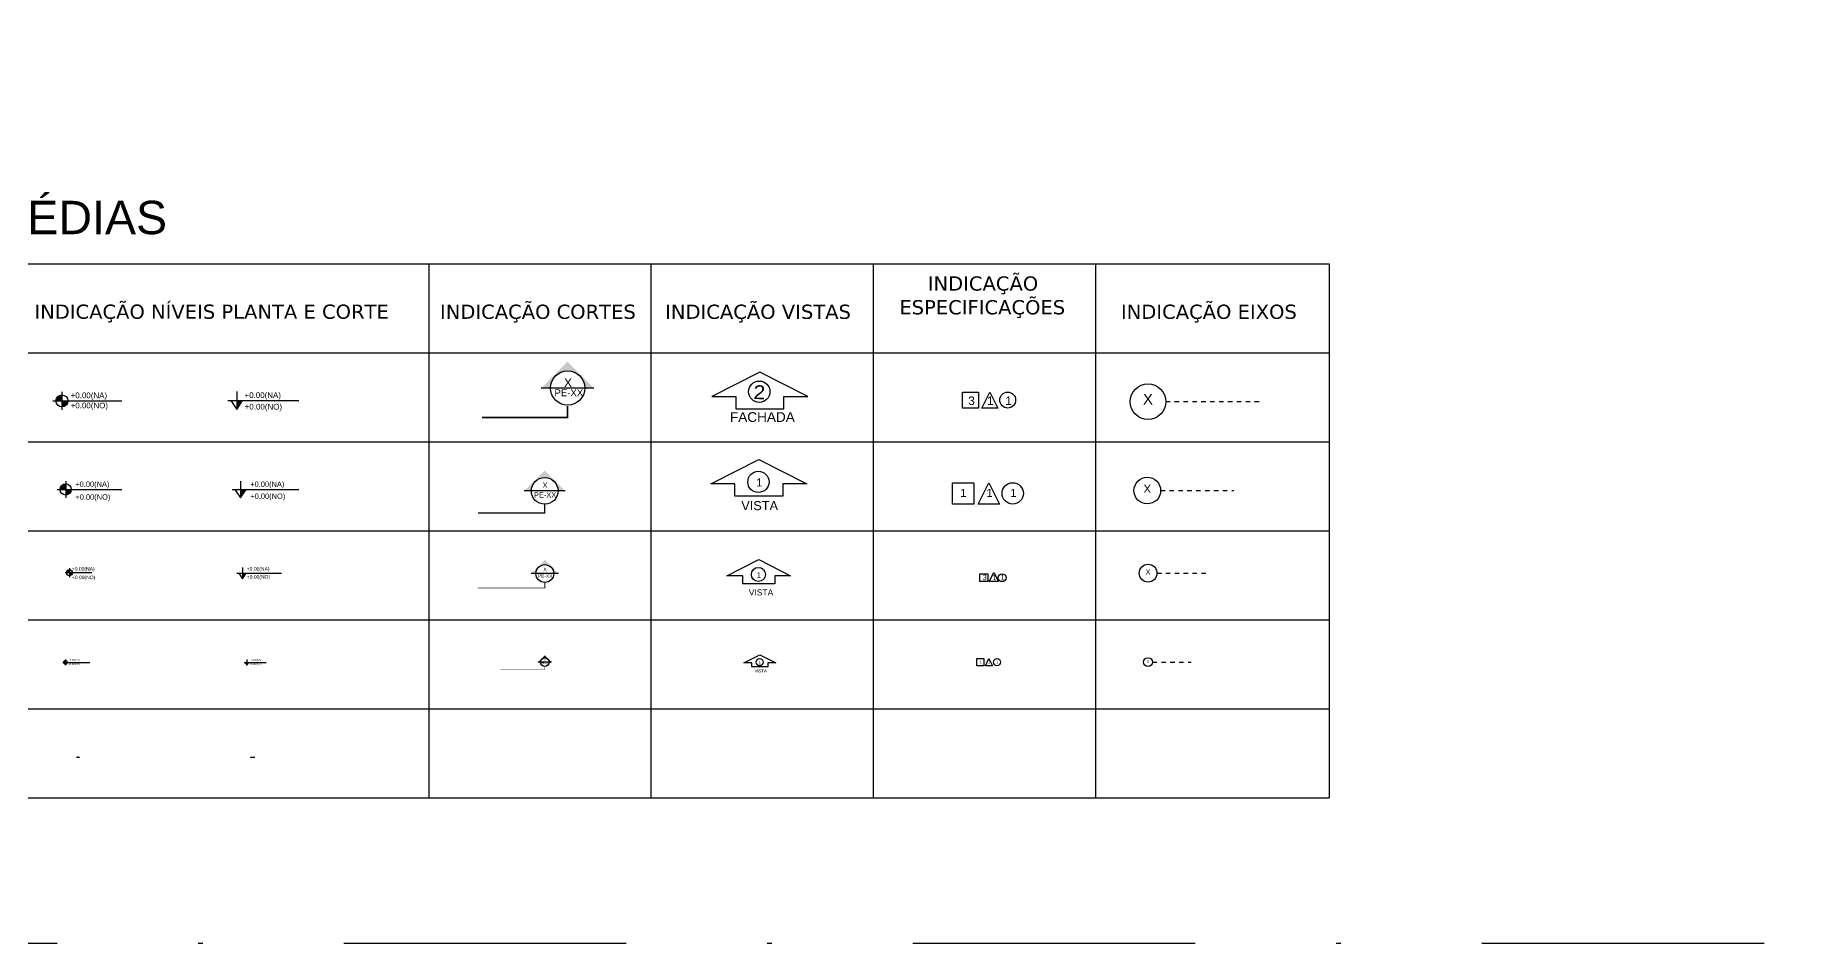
# Model space of a CAD drawing. Extents: x 183 to 373, y 23 to 105.
# Drawn here: x 232.07 to 271.83, y 23.15 to 43.57 of the extents above; entities that cross this region are included whole.
import ezdxf

# ---------------------------------------------------------------- set-up
doc = ezdxf.new("R2010")
doc.units = 0
doc.header["$LTSCALE"] = 0.005
for name, pattern in [('C5', [60, 50, -5, 0, -5]), ('CONTINU', [0]), ('DASHDOT', [25.4, 12.7, -6.35, 0, -6.35])]:
    doc.linetypes.add(name, pattern=pattern)
doc.layers.get('0').update_dxf_attribs({"linetype": 'CONTINUOUS'})
for name, color, linetype in [('ARQ-EXO-1_025', 251, 'C5'), ('ARQ-EXO-1_050', 251, 'C5'), ('ARQ-EXO-1_100', 251, 'C5'), ('ARQ-SMB-1_025', 1, 'CONTINUOUS'), ('ARQ-SMB-1_050', 1, 'CONTINUOUS'), ('ARQ-SMB-1_075', 1, 'CONTINUOUS'), ('ARQ-SMB-1_100', 1, 'CONTINUOUS'), ('ARQ-TXT', 2, 'CONTINUOUS'), ('ARQ-TXT-1_025', 6, 'CONTINUOUS'), ('ARQ-TXT-1_050', 2, 'CONTINUOUS'), ('ARQ-TXT-1_100', 2, 'CONTINUOUS')]:
    doc.layers.add(name, color=color, linetype=linetype)
doc.styles.add('A20', font='arial.ttf', dxfattribs={"height": 0.2})
doc.styles.add('A26', font='arial.ttf', dxfattribs={"height": 0.26})
doc.styles.add('ESC-50-A20', font='arial.ttf', dxfattribs={"height": 0.1})

# ---------------------------------------------------------------- blocks, each defined once
blk = doc.blocks.new('FNDE-Nível Corte-1_050')
blk.add_hatch(color=251).paths.add_polyline_path([(140.657, -0.187), (140.741, -0.187), (140.657, -0.313)])
at = {"color": 251}
for p, q in [((140.531, -0.187), (141.531, -0.187)), ((140.657, -0.061), (140.657, -0.313))]:
    blk.add_line(p, q, dxfattribs=at)
blk.add_lwpolyline([(140.573, -0.187), (140.657, -0.313), (140.741, -0.187)], dxfattribs=at)
blk = doc.blocks.new('FNDE-Nível Planta-1_025')
at = {"linetype": 'Continuous', "ltscale": 0.5}
h = blk.add_hatch(color=251, dxfattribs=at)
h.paths.add_polyline_path([(135.657, 3.813), (135.657, 3.855, 0.414214), (135.615, 3.813)])
h.paths.add_polyline_path([(135.657, 3.813), (135.657, 3.771, 0.414214), (135.699, 3.813)])
at = {"color": 251}
for p, q in [((135.594, 3.813), (135.699, 3.813)), ((135.657, 3.876), (135.657, 3.75)), ((135.699, 3.813), (136.199, 3.813))]:
    blk.add_line(p, q, dxfattribs=at)
blk.add_circle((135.657, 3.813), 0.042, dxfattribs=at)
blk = doc.blocks.new('FNDE-Nível Planta-1_050')
at = {"linetype": 'Continuous', "ltscale": 0.5}
h = blk.add_hatch(color=251, dxfattribs=at)
h.paths.add_polyline_path([(135.698, 5.827), (135.698, 5.894, 0.414214), (135.631, 5.827)])
h.paths.add_polyline_path([(135.698, 5.827), (135.698, 5.76, 0.414214), (135.766, 5.827)])
at = {"color": 251}
for p, q in [((135.598, 5.827), (135.766, 5.827)), ((135.698, 5.928), (135.698, 5.726)), ((135.766, 5.827), (136.198, 5.827))]:
    blk.add_line(p, q, dxfattribs=at)
blk.add_circle((135.698, 5.827), 0.0672, dxfattribs=at)
blk = doc.blocks.new('FNDE-Nível Corte-1_100')
blk.add_hatch(color=251).paths.add_polyline_path([(140.657, 1.813), (140.825, 1.813), (140.657, 1.561)])
at = {"color": 251}
for p, q in [((140.657, 2.065), (140.657, 1.561)), ((140.405, 1.813), (142.405, 1.813))]:
    blk.add_line(p, q, dxfattribs=at)
blk.add_lwpolyline([(140.489, 1.813), (140.657, 1.561), (140.825, 1.813)], dxfattribs=at)
blk = doc.blocks.new('FNDE-Nível Corte-1_025')
blk.add_hatch(color=251).paths.add_polyline_path([(140.657, -2.479), (140.699, -2.479), (140.657, -2.542)])
at = {"color": 251}
for p, q in [((140.594, -2.479), (141.094, -2.479)), ((140.657, -2.416), (140.657, -2.542))]:
    blk.add_line(p, q, dxfattribs=at)
blk.add_lwpolyline([(140.615, -2.479), (140.657, -2.542), (140.699, -2.479)], dxfattribs=at)
blk = doc.blocks.new('FNDE-Ind Corte-1_025')
blk.add_hatch(color=251).paths.add_polyline_path([(242.46, -6.253), (242.514, -6.253, -1), (242.714, -6.253), (242.768, -6.253), (242.614, -6.099)])
at = {"color": 251, "linetype": 'Continuous'}
blk.add_line((242.768, -6.253), (242.46, -6.253), dxfattribs=at)
blk.add_circle((242.614, -6.253), 0.1, dxfattribs=at)
blk = doc.blocks.new('FNDE-Ind Corte-1_050')
blk.add_hatch(color=251).paths.add_polyline_path([(242.306, -4.253), (242.414, -4.253, -1), (242.814, -4.253), (242.922, -4.253), (242.614, -3.945)])
at = {"color": 251, "linetype": 'Continuous'}
blk.add_line((242.922, -4.253), (242.306, -4.253), dxfattribs=at)
blk.add_circle((242.614, -4.253), 0.2, dxfattribs=at)
blk = doc.blocks.new('FNDE-Nível Planta-1_100')
at = {"linetype": 'Continuous', "ltscale": 0.5}
h = blk.add_hatch(color=1, dxfattribs=at)
h.paths.add_polyline_path([(135.657, 7.813), (135.657, 7.981, 0.414214), (135.489, 7.813)])
h.paths.add_polyline_path([(135.657, 7.813), (135.657, 7.645, 0.414214), (135.825, 7.813)])
at = {"color": 1}
for p, q in [((135.657, 8.065), (135.657, 7.561)), ((135.405, 7.813), (135.825, 7.813)), ((135.825, 7.813), (137.338, 7.813))]:
    blk.add_line(p, q, dxfattribs=at)
blk.add_circle((135.657, 7.813), 0.168, dxfattribs=at)
blk = doc.blocks.new('FNDE-Ind Corte-1_100')
blk.add_hatch(color=251).paths.add_polyline_path([(241.999, -2.386), (242.214, -2.386, -1), (243.014, -2.386), (243.229, -2.386), (242.614, -1.77)])
at = {"color": 251, "linetype": 'Continuous'}
blk.add_line((243.229, -2.386), (241.999, -2.386), dxfattribs=at)
blk.add_circle((242.614, -2.386), 0.4, dxfattribs=at)

msp = doc.modelspace()

# ---------------------------------------------------------------- linework, layer by layer
at = {"color": 251}
for p, q in [((212.304, 38.434), (261.178, 38.434)), ((240.919, 38.434), (240.919, 26.434)), ((245.919, 38.434), (245.919, 26.434)), ((250.919, 38.434), (250.919, 26.434)), ((255.919, 38.434), (255.919, 26.434)), ((261.178, 38.434), (261.178, 26.434)), ((212.304, 36.434), (261.178, 36.434)), ((212.304, 36.434), (261.178, 36.434)), ((250.919, 36.481), (250.919, 26.434)), ((212.304, 34.434), (261.178, 34.434)), ((212.304, 32.434), (261.178, 32.434)), ((212.304, 30.434), (261.178, 30.434)), ((212.304, 28.434), (261.178, 28.434)), ((212.304, 26.434), (261.178, 26.434))]:
    msp.add_line(p, q, dxfattribs=at)
at = {"linetype": 'DASHDOT', "ltscale": 100}
msp.add_lwpolyline([(183.343, 104.822), (373.361, 104.822), (373.361, 23.153), (183.343, 23.153)], close=True, dxfattribs=at)
at = {"layer": 'ARQ-EXO-1_025', "ltscale": 0.05}
msp.add_line((257.201, 29.481), (258.07, 29.481), dxfattribs=at)
at = {"layer": 'ARQ-EXO-1_025', "linetype": 'CONTINU'}
msp.add_circle((257.101, 29.481), 0.1, dxfattribs=at)
at = {"layer": 'ARQ-EXO-1_050', "ltscale": 0.1}
msp.add_line((257.301, 31.481), (258.399, 31.481), dxfattribs=at)
at = {"layer": 'ARQ-EXO-1_050', "linetype": 'CONTINU'}
msp.add_circle((257.101, 31.481), 0.2, dxfattribs=at)
at = {"layer": 'ARQ-EXO-1_100', "ltscale": 0.2}
for p, q in [((257.499, 35.337), (259.696, 35.337)), ((257.384, 33.337), (259.031, 33.337))]:
    msp.add_line(p, q, dxfattribs=at)
at = {"layer": 'ARQ-EXO-1_100', "linetype": 'CONTINU'}
for centre, radius in [((257.099, 35.337), 0.4), ((257.084, 33.337), 0.3)]:
    msp.add_circle(centre, radius, dxfattribs=at)
at = {"layer": 'ARQ-SMB-1_025'}
msp.add_lwpolyline([(253.249, 29.561), (253.409, 29.561), (253.409, 29.401), (253.249, 29.401)], close=True, dxfattribs=at)
msp.add_lwpolyline([(253.442, 29.401), (253.522, 29.561), (253.602, 29.401), (253.442, 29.401)], dxfattribs=at)
at = {"layer": 'ARQ-SMB-1_025', "color": 251, "linetype": 'DASHDOT', "ltscale": 0.15}
msp.add_lwpolyline([(243.529, 29.381, 0.01, 0.01, 0), (243.529, 29.314, 0.01, 0.01, 0), (242.529, 29.314, 0, 0, 0)], format="xyseb", dxfattribs=at)
at = {"layer": 'ARQ-SMB-1_025'}
msp.add_circle((253.702, 29.481), 0.08, dxfattribs=at)
at = {"layer": 'ARQ-SMB-1_050', "color": 251, "linetype": 'DASHDOT', "ltscale": 0.3}
msp.add_lwpolyline([(243.529, 31.281, 0.02, 0.02, 0), (243.529, 31.146, 0.02, 0.02, 0), (242.029, 31.146, 0, 0, 0)], format="xyseb", dxfattribs=at)
at = {"layer": 'ARQ-SMB-1_100', "elevation": -2.835}
msp.add_lwpolyline([(248.906, 35.451), (249.445, 35.451), (248.367, 35.999), (247.289, 35.451), (247.828, 35.451), (247.828, 35.176), (248.906, 35.176), (248.906, 35.451)], dxfattribs=at)
at = {"layer": 'ARQ-SMB-1_100'}
for points in [[(252.93, 35.551), (253.288, 35.551), (253.288, 35.193), (252.93, 35.193)], [(252.7, 33.514), (253.18, 33.514), (253.18, 33.034), (252.7, 33.034)], [(253.32, 31.466), (253.496, 31.466), (253.496, 31.29), (253.32, 31.29)]]:
    msp.add_lwpolyline(points, close=True, dxfattribs=at)
for points in [[(253.362, 35.193), (253.541, 35.551), (253.72, 35.193), (253.362, 35.193)], [(247.807, 33.487), (247.268, 33.487), (248.346, 34.036), (249.424, 33.487), (248.885, 33.487), (248.885, 33.213), (247.807, 33.213), (247.807, 33.487)], [(253.279, 33.034), (253.519, 33.514), (253.759, 33.034), (253.279, 33.034)], [(247.984, 31.421), (247.624, 31.421), (248.343, 31.787), (249.061, 31.421), (248.702, 31.421), (248.702, 31.238), (247.984, 31.238), (247.984, 31.421)], [(253.63, 31.499), (253.734, 31.29), (253.525, 31.29), (253.63, 31.499)], [(248.187, 29.466), (248.008, 29.466), (248.367, 29.648), (248.726, 29.466), (248.547, 29.466), (248.547, 29.374), (248.187, 29.374), (248.187, 29.466)]]:
    msp.add_lwpolyline(points, dxfattribs=at)
at = {"layer": 'ARQ-SMB-1_100', "color": 251, "linetype": 'DASHDOT', "ltscale": 0.1}
msp.add_lwpolyline([(244.044, 35.239, 0.0385, 0.0385, 0), (244.044, 34.978, 0.0385, 0.0385, 0), (242.119, 34.978, 0, 0, 0)], format="xyseb", dxfattribs=at)
at = {"layer": 'ARQ-SMB-1_100', "color": 251, "linetype": 'DASHDOT', "ltscale": 0.6}
msp.add_lwpolyline([(243.529, 33.037, 0.03, 0.03, 0), (243.529, 32.834, 0.03, 0.03, 0), (242.029, 32.834, 0, 0, 0)], format="xyseb", dxfattribs=at)
at = {"layer": 'ARQ-SMB-1_100', "color": 2}
for centre, radius in [((248.355, 35.559), 0.239), ((248.336, 33.533), 0.239), ((248.336, 31.452), 0.159), ((248.364, 29.481), 0.0796)]:
    msp.add_circle(centre, radius, dxfattribs=at)
at = {"layer": 'ARQ-SMB-1_100'}
for centre, radius in [((253.943, 35.372), 0.179), ((254.057, 33.274), 0.24), ((253.818, 31.378), 0.088)]:
    msp.add_circle(centre, radius, dxfattribs=at)

# ---------------------------------------------------------------- block references
at = {"layer": 'ARQ-SMB-1_025'}
for name, p in [('FNDE-Nível Planta-1_025', (97.094, 25.663)), ('FNDE-Nível Corte-1_025', (96.172, 31.955)), ('FNDE-Ind Corte-1_025', (0.917, 35.733))]:
    msp.add_blockref(name, p, dxfattribs=at)
at = {"layer": 'ARQ-SMB-1_050'}
for name, p in [('FNDE-Nível Planta-1_050', (97.14, 25.666)), ('FNDE-Nível Corte-1_050', (96.075, 31.666)), ('FNDE-Ind Corte-1_050', (0.918, 35.725))]:
    msp.add_blockref(name, p, dxfattribs=at)
at = {"layer": 'ARQ-SMB-1_050', "xscale": 0.1, "yscale": 0.1, "zscale": 0.1}
for name, p in [('FNDE-Nível Planta-1_050', (219.447, 26.761)), ('FNDE-Nível Corte-1_050', (222.856, 27.361))]:
    msp.add_blockref(name, p, dxfattribs=at)
at = {"layer": 'ARQ-SMB-1_100'}
for name, p, xscale, yscale, zscale in [('FNDE-Ind Corte-1_100', (10.52, 37.939), 0.9625343025600117, 0.9625343025600117, 0.9625343025600117), ('FNDE-Nível Planta-1_100', (124.143, 29.104), 0.8, 0.8, 0.8), ('FNDE-Nível Corte-1_100', (124.074, 33.912), 0.8, 0.8, 0.8), ('FNDE-Nível Planta-1_100', (131.01, 27.502), 0.75, 0.75, 0.75), ('FNDE-Nível Corte-1_100', (131.195, 32.002), 0.75, 0.75, 0.75), ('FNDE-Ind Corte-1_100', (61.568, 35.119), 0.75, 0.75, 0.75)]:
    msp.add_blockref(name, p, dxfattribs=dict(at, xscale=xscale, yscale=yscale, zscale=zscale))

# ---------------------------------------------------------------- texts
at = {"layer": 'ARQ-SMB-1_025', "style": 'ESC-50-A20'}
for tag, p, s in [('+0.00(NA)', (232.813, 29.51), 'NA'), ('+0.00(NO)', (232.814, 29.414), 'NO'), ('+0.00(NA)', (236.892, 29.509), 'NA'), ('+0.00(NO)', (236.893, 29.419), 'NO')]:
    msp.add_attdef(tag, p, s, height=0.04, dxfattribs=at)
at = {"layer": 'ARQ-SMB-1_050', "style": 'ESC-50-A20'}
for tag, p, s, height in [('+0.00(NA)', (232.891, 31.538), 'NA', 0.08), ('+0.00(NO)', (232.893, 31.346), 'NO', 0.08), ('+0.00(NA)', (236.826, 31.537), 'NA', 0.08), ('+0.00(NO)', (236.827, 31.357), 'NO', 0.08), ('+0.00(NA)', (233.022, 27.348), 'NA', 0.008), ('+0.00(NO)', (233.022, 27.329), 'NO', 0.008), ('+0.00(NA)', (236.931, 27.348), 'NA', 0.008), ('+0.00(NO)', (236.932, 27.33), 'NO', 0.008)]:
    msp.add_attdef(tag, p, s, height=height, dxfattribs=at)
at = {"layer": 'ARQ-SMB-1_075', "style": 'ESC-50-A20'}
for tag, p, s in [('+0.00(NA)', (232.969, 33.421), 'NA'), ('+0.00(NA)', (236.904, 33.421), 'NA'), ('+0.00(NO)', (232.971, 33.133), 'NO'), ('+0.00(NO)', (236.906, 33.151), 'NO')]:
    msp.add_attdef(tag, p, s, height=0.12, dxfattribs=at)
at = {"layer": 'ARQ-SMB-1_100', "color": 2, "style": 'A26', "text_generation_flag": 6, "width": 1.1}
msp.add_text('2', height=0.312, rotation=177.9157, dxfattribs=at).set_placement((248.219, 35.397))
at = {"layer": 'ARQ-SMB-1_100', "style": 'ESC-50-A20'}
for tag, p, s in [('+0.00(NA)', (232.865, 35.414), 'NA'), ('+0.00(NA)', (236.776, 35.418), 'NA'), ('+0.00(NO)', (232.865, 35.186), 'NA'), ('+0.00(NO)', (236.781, 35.159), 'NO')]:
    msp.add_attdef(tag, p, s, height=0.128, dxfattribs=at)
at = {"layer": 'ARQ-TXT', "attachment_point": 1, "style": 'ESC-50-A20'}
for s, width, gutter_width, insert, char_height in [('PADRÃO DE TAMANHOS - ESCALAS MÉDIAS', 23.10605, 12.5, (212.564, 39.851), 0.75), ('\\pi1.2261;{\\fVerdana|b0|i0|c0|p34;INDICAÇÃO \\P\\pi0.58677;ESPECIFICAÇÕES}', 5, 0.5, (250.919, 38.152), 0.32), ('\\pi0.6234;{\\fVerdana|b0|i0|c0|p34;INDICAÇÃO NÍVEIS PLANTA E CORTE}', 9.49351, 0.5, (231.426, 37.519), 0.32), ('{\\fVerdana|b0|i0|c0|p34;INDICAÇÃO CORTES}', 16.94727, 0.5, (241.173, 37.517), 0.32), ('\\pi0.31921;{\\fVerdana|b0|i0|c0|p34;INDICAÇÃO VISTAS}', 5, 0.5, (245.919, 37.517), 0.32), ('\\pi0.57205;{\\fVerdana|b0|i0|c0|p34;INDICAÇÃO EIXOS}', 5.25811, 0.5, (255.919, 37.517), 0.32)]:
    msp.add_mtext_dynamic_manual_height_columns(s, width=width, gutter_width=gutter_width, heights=[0], dxfattribs=dict(at, insert=insert, char_height=char_height))
at = {"layer": 'ARQ-TXT-1_025', "attachment_point": 1}
for s, insert, char_height, width, style in [('PE-XX', (243.449, 29.469), 0.04, 2.13204, 'ESC-50-A20'), ('X', (243.514, 29.543), 0.04, 2.13204, 'ESC-50-A20'), ('1', (253.315, 29.515), 0.06, 0.04313, 'A20'), ('1', (253.504, 29.515), 0.06, 0.04313, 'A20'), ('1', (253.684, 29.515), 0.06, 0.04313, 'A20'), ('X', (257.073, 29.525), 0.06, 0.04313, 'A20')]:
    msp.add_mtext(s, dxfattribs=dict(at, insert=insert, char_height=char_height, width=width, style=style))
at = {"layer": 'ARQ-TXT-1_050', "style": 'ESC-50-A20'}
msp.add_text('FACHADA', height=0.2185, dxfattribs=at).set_placement((247.696, 34.881, -2.835))
at = {"layer": 'ARQ-TXT-1_050', "attachment_point": 1}
for s, insert, char_height, width, style in [('1', (248.283, 33.609), 0.18, 0.12938, 'A20'), ('PE-XX', (243.369, 31.456), 0.08, 4.26409, 'ESC-50-A20'), ('X', (243.498, 31.604), 0.08, 4.26409, 'ESC-50-A20'), ('1', (248.301, 31.502), 0.12, 0.08625, 'A20'), ('3', (253.381, 31.444), 0.12, 0.08625, 'A20'), ('1', (253.597, 31.444), 0.12, 0.08625, 'A20'), ('1', (253.783, 31.444), 0.12, 0.08625, 'A20'), ('X', (257.045, 31.568), 0.12, 0.08625, 'A20'), ('1', (248.346, 29.506), 0.06, 0.04313, 'A20')]:
    msp.add_mtext(s, dxfattribs=dict(at, insert=insert, char_height=char_height, width=width, style=style))
at = {"layer": 'ARQ-TXT-1_050', "attachment_point": 1, "style": 'ESC-50-A20'}
for s, insert, char_height in [('\\pi0.78181;VISTA     ', (247.169, 33.102), 0.2048), ('\\pi0.91946;VISTA     ', (247.2, 31.117), 0.13653), ('\\pi1.0571;VISTA     ', (247.192, 29.317), 0.06827)]:
    msp.add_mtext_dynamic_manual_height_columns(s, width=2.38952, gutter_width=1, heights=[0], dxfattribs=dict(at, insert=insert, char_height=char_height))
at = {"layer": 'ARQ-TXT-1_100', "attachment_point": 1}
for s, insert, char_height, width, style in [('X', (243.963, 35.859), 0.193, 8.20866, 'ESC-50-A20'), ('PE-XX', (243.748, 35.612), 0.154, 6.56693, 'ESC-50-A20'), ('3', (253.055, 35.453), 0.192, 0.138, 'A20'), ('1', (253.477, 35.453), 0.192, 0.138, 'A20'), ('1', (253.888, 35.453), 0.192, 0.138, 'A20'), ('X', (256.987, 35.511), 0.24, 0.1725, 'A20'), ('X', (243.482, 33.52), 0.12, 6.39613, 'ESC-50-A20'), ('X', (256.999, 33.467), 0.18, 0.12938, 'A20'), ('PE-XX', (243.286, 33.299), 0.12, 6.39613, 'ESC-50-A20'), ('1', (252.877, 33.376), 0.18, 0.12938, 'A20'), ('1', (253.464, 33.376), 0.18, 0.12938, 'A20'), ('1', (254.003, 33.376), 0.18, 0.12938, 'A20')]:
    msp.add_mtext(s, dxfattribs=dict(at, insert=insert, char_height=char_height, width=width, style=style))

doc.saveas('drawing.dxf')
